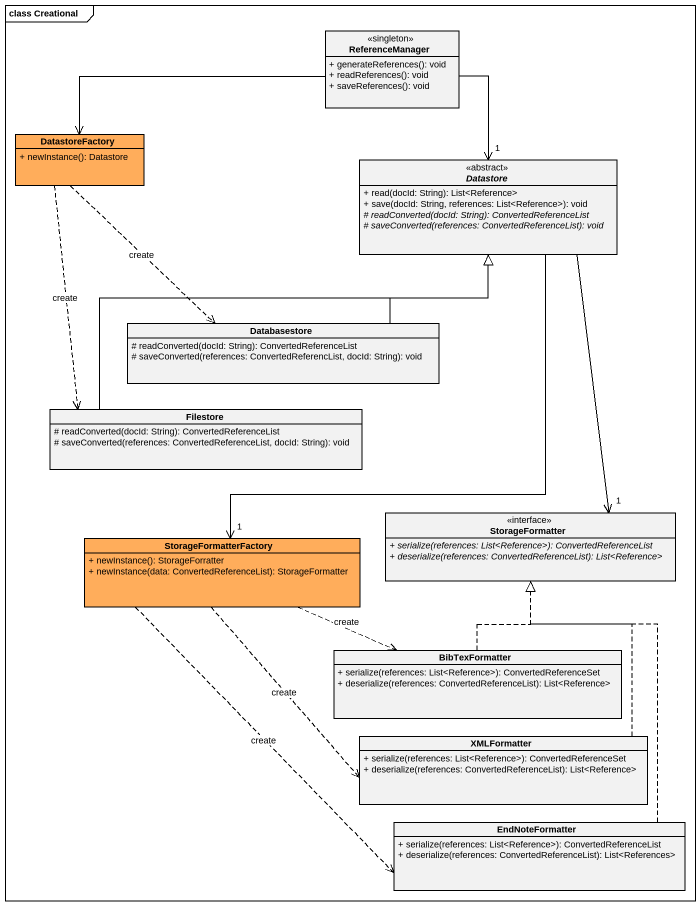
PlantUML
@startuml
mainframe class Creational
hide circle
hide empty members
skinparam classAttributeIconSize 0
class ReferenceManager <<singleton>> {
  + generateReferences(): void
  + readReferences(): void
  + saveReferences(): void
}
class DatastoreFactory #FFAD5B {
  + newInstance(): Datastore
}
abstract class Datastore <<abstract>> {
  + read(docId: String): List<Reference>
  + save(docId: String, references: List<Reference>): void
  {abstract} # readConverted(docId: String): ConvertedReferenceList
  {abstract} # saveConverted(references: ConvertedReferenceList): void
}
class Databasestore {
  # readConverted(docId: String): ConvertedReferenceList
  # saveConverted(references: ConvertedReferencList, docId: String): void
}
class Filestore {
  # readConverted(docId: String): ConvertedReferenceList
  # saveConverted(references: ConvertedReferenceList, docId: String): void
}
class StorageFormatter <<interface>> {
  {abstract} + serialize(references: List<Reference>): ConvertedReferenceList
  {abstract} + deserialize(references: ConvertedReferenceList): List<Reference>
}
class StorageFormatterFactory #FFAD5B {
  + newInstance(): StorageForratter
  + newInstance(data: ConvertedReferenceList): StorageFormatter
}
class BibTexFormatter {
  + serialize(references: List<Reference>): ConvertedReferenceSet
  + deserialize(references: ConvertedReferenceList): List<Reference>
}
class XMLFormatter {
  + serialize(references: List<Reference>): ConvertedReferenceSet
  + deserialize(references: ConvertedReferenceList): List<Reference>
}
class EndNoteFormatter {
  + serialize(references: List<Reference>): ConvertedReferenceList
  + deserialize(references: ConvertedReferenceList): List<References>
}
ReferenceManager -left-> DatastoreFactory
ReferenceManager --> "1" Datastore
DatastoreFactory ..> Databasestore : create
DatastoreFactory ..> Filestore : create
Datastore --> "1" StorageFormatter
Datastore --> "1" StorageFormatterFactory
Databasestore -up-|> Datastore
Filestore -up-|> Datastore
StorageFormatterFactory .right.> BibTexFormatter : create
StorageFormatterFactory ..> XMLFormatter : create
StorageFormatterFactory ..> EndNoteFormatter : create
BibTexFormatter .up.|> StorageFormatter
XMLFormatter .up.|> StorageFormatter
EndNoteFormatter .up.|> StorageFormatter
@enduml
